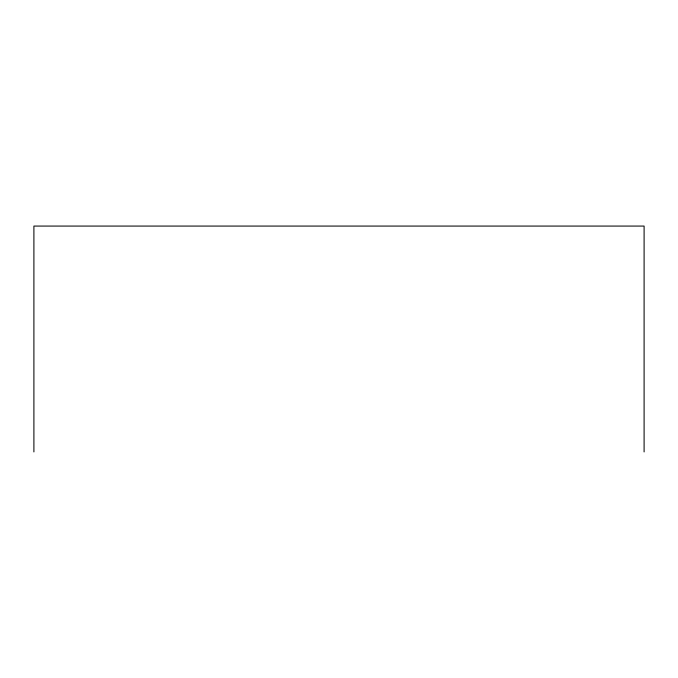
<?xml version="1.0" encoding="UTF-8"?>
<svg xmlns="http://www.w3.org/2000/svg" width="678" height="678" viewBox="0 0 678 678"><rect width="100%" height="100%" fill="white"/><g stroke="black" fill="none" stroke-linecap="round" stroke-linejoin="round"><path stroke-width="1.02" d="M644.1 451.929L644.1 226.071L33.9 226.071L33.9 451.929"/></g></svg>
